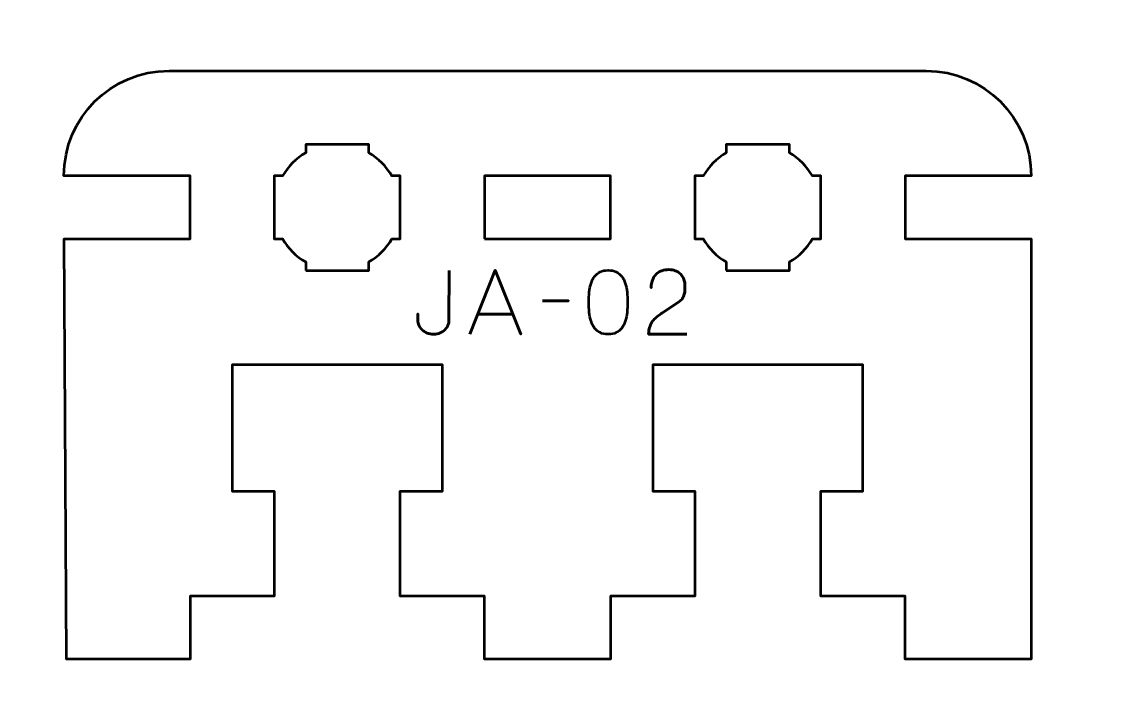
# Model space of a CAD drawing. Header units: centimetres. Extents: x -21 to 0, y -29.7 to 0.
# Drawn here: x -10.5 to -5.31, y -12.95 to -9.82 of the extents above; entities that cross this region are included whole.
import ezdxf

# ---------------------------------------------------------------- set-up
doc = ezdxf.new("R2010")
doc.units = ezdxf.units.CM
doc.header["$MEASUREMENT"] = 0
doc.layers.add('Layer 1', color=7, linetype='Continuous')

msp = doc.modelspace()

# ---------------------------------------------------------------- linework, layer by layer
at = {"layer": 'Layer 1', "lineweight": 53}
msp.add_lwpolyline([(-8.3, -10.85), (-7.7, -10.85), (-7.7, -10.55), (-8.3, -10.55), (-8.3, -10.85)], close=True, dxfattribs=at)
at = {"layer": 'Layer 1', "color": 1, "lineweight": 53}
msp.add_open_spline([(-21.00003, -29.19995), (-21.00003, -29.19995), (-21.00003, -3.49992), (-21.00003, -3.49992), (-21.00003, -3.49992), (-21.00003, -3.41709), (-20.93286, -3.34992), (-20.85003, -3.34992), (-20.85003, -3.34992), (-20.7672, -3.34992), (-20.70003, -3.28275), (-20.70003, -3.19992), (-20.70003, -3.19992), (-20.70003, -3.11709), (-20.7672, -3.04992), (-20.85003, -3.04992), (-20.85003, -3.04992), (-20.93286, -3.04992), (-21.00003, -2.98275), (-21.00003, -2.89992), (-21.00003, -2.89992), (-21.00003, -2.81709), (-20.93286, -2.74992), (-20.85003, -2.74992), (-20.85003, -2.74992), (-20.7672, -2.74992), (-20.70003, -2.68275), (-20.70003, -2.59992), (-20.70003, -2.59992), (-20.70003, -2.51709), (-20.7672, -2.44992), (-20.85003, -2.44992), (-20.85003, -2.44992), (-20.93286, -2.44992), (-21.00003, -2.38275), (-21.00003, -2.29992), (-21.00003, -2.29992), (-21.00003, -2.21709), (-20.93286, -2.14992), (-20.85003, -2.14992), (-20.85003, -2.14992), (-20.7672, -2.14992), (-20.70003, -2.08275), (-20.70003, -1.99992), (-20.70003, -1.99992), (-20.70003, -1.91709), (-20.7672, -1.84992), (-20.85003, -1.84992), (-20.85003, -1.84992), (-20.93286, -1.84992), (-21.00003, -1.78275), (-21.00003, -1.69992), (-21.00003, -1.69992), (-21.00003, -1.61709), (-20.93286, -1.54992), (-20.85003, -1.54992), (-20.85003, -1.54992), (-20.7672, -1.54992), (-20.70003, -1.48275), (-20.70003, -1.39992), (-20.70003, -1.39992), (-20.70003, -1.31709), (-20.7672, -1.24992), (-20.85003, -1.24992), (-20.85003, -1.24992), (-20.93286, -1.24992), (-21.00003, -1.18275), (-21.00003, -1.09992), (-21.00003, -1.09992), (-21.00003, -1.09992), (-21.00003, -0.49992), (-21.00003, -0.49992), (-21.00003, -0.49992), (-21.00003, -0.22295), (-20.77694, 0.00004), (-20.49994, 0.00004), (-20.49994, 0.00004), (-20.49994, 0.00004), (-0.50008, 0.00004), (-0.50008, 0.00004), (-0.50008, 0.00004), (-0.22294, 0.00004), (0.00002, -0.22295), (0.00002, -0.49992), (0.00002, -0.49992), (0.00002, -0.49992), (0.00002, -29.19995), (0.00002, -29.19995), (0.00002, -29.19995), (0.00002, -29.47695), (-0.22294, -29.70004), (-0.50008, -29.70004), (-0.50008, -29.70004), (-0.50008, -29.70004), (-20.49994, -29.70004), (-20.49994, -29.70004), (-20.49994, -29.70004), (-20.77694, -29.70004), (-21.00003, -29.47695), (-21.00003, -29.19995)], degree=3, knots=[0, 0, 0, 0, 0.04, 0.04, 0.04, 0.04, 0.08, 0.08, 0.08, 0.08, 0.12, 0.12, 0.12, 0.12, 0.16, 0.16, 0.16, 0.16, 0.2, 0.2, 0.2, 0.2, 0.24, 0.24, 0.24, 0.24, 0.28, 0.28, 0.28, 0.28, 0.32, 0.32, 0.32, 0.32, 0.36, 0.36, 0.36, 0.36, 0.4, 0.4, 0.4, 0.4, 0.44, 0.44, 0.44, 0.44, 0.48, 0.48, 0.48, 0.48, 0.52, 0.52, 0.52, 0.52, 0.56, 0.56, 0.56, 0.56, 0.6, 0.6, 0.6, 0.6, 0.64, 0.64, 0.64, 0.64, 0.68, 0.68, 0.68, 0.68, 0.72, 0.72, 0.72, 0.72, 0.76, 0.76, 0.76, 0.76, 0.8, 0.8, 0.8, 0.8, 0.84, 0.84, 0.84, 0.84, 0.88, 0.88, 0.88, 0.88, 0.92, 0.92, 0.92, 0.92, 0.96, 0.96, 0.96, 0.96, 1, 1, 1, 1], dxfattribs=at)
at = {"layer": 'Layer 1', "lineweight": 53}
for points, knots in [([(-6.2, -10.05), (-5.92391, -10.05), (-5.7, -10.27391), (-5.7, -10.55), (-5.7, -10.55), (-5.7, -10.55), (-6.3, -10.55), (-6.3, -10.55), (-6.3, -10.55), (-6.3, -10.55), (-6.3, -10.85), (-6.3, -10.85), (-6.3, -10.85), (-6.3, -10.85), (-5.7, -10.85), (-5.7, -10.85), (-5.7, -10.85), (-5.7, -10.85), (-5.7, -12.55001), (-5.7, -12.55001), (-5.7, -12.55001), (-5.7, -12.55001), (-5.7, -12.55), (-5.7, -12.55), (-5.7, -12.55), (-5.7, -12.55), (-5.7, -12.85), (-5.7, -12.85), (-5.7, -12.85), (-5.7, -12.85), (-6.3, -12.85), (-6.3, -12.85), (-6.3, -12.85), (-6.3, -12.85), (-6.3, -12.55), (-6.3, -12.55), (-6.3, -12.55), (-6.3, -12.55), (-6.7, -12.55001), (-6.7, -12.55001), (-6.7, -12.55001), (-6.7, -12.55001), (-6.7, -12.05), (-6.7, -12.05), (-6.7, -12.05), (-6.7, -12.05), (-6.5, -12.04999), (-6.5, -12.04999), (-6.5, -12.04999), (-6.5, -12.04999), (-6.5, -11.45), (-6.5, -11.45), (-6.5, -11.45), (-6.88333, -11.45), (-7.11667, -11.45), (-7.5, -11.45), (-7.5, -11.45), (-7.5, -11.45), (-7.5, -12.04999), (-7.5, -12.04999), (-7.5, -12.04999), (-7.5, -12.04999), (-7.3, -12.05), (-7.3, -12.05), (-7.3, -12.05), (-7.3, -12.05), (-7.3, -12.55), (-7.3, -12.55), (-7.3, -12.55), (-7.3, -12.55), (-7.7, -12.55), (-7.7, -12.55), (-7.7, -12.55), (-7.7, -12.55), (-7.7, -12.85), (-7.7, -12.85), (-7.7, -12.85), (-7.7, -12.85), (-8.3, -12.85), (-8.3, -12.85), (-8.3, -12.85), (-8.3, -12.85), (-8.3, -12.55), (-8.3, -12.55), (-8.3, -12.55), (-8.3, -12.55), (-8.7, -12.55001), (-8.7, -12.55001), (-8.7, -12.55001), (-8.7, -12.55001), (-8.7, -12.05), (-8.7, -12.05), (-8.7, -12.05), (-8.7, -12.05), (-8.5, -12.04999), (-8.5, -12.04999), (-8.5, -12.04999), (-8.5, -12.04999), (-8.5, -11.45), (-8.5, -11.45), (-8.5, -11.45), (-8.88333, -11.45), (-9.11667, -11.45), (-9.5, -11.45), (-9.5, -11.45), (-9.5, -11.45), (-9.5, -12.04999), (-9.5, -12.04999), (-9.5, -12.04999), (-9.5, -12.04999), (-9.3, -12.05), (-9.3, -12.05), (-9.3, -12.05), (-9.3, -12.05), (-9.3, -12.55), (-9.3, -12.55), (-9.3, -12.55), (-9.3, -12.55), (-9.7, -12.55), (-9.7, -12.55), (-9.7, -12.55), (-9.7, -12.55), (-9.7, -12.85), (-9.7, -12.85), (-9.7, -12.85), (-9.7, -12.85), (-10.2875, -12.85), (-10.2875, -12.85), (-10.2875, -12.85), (-10.2875, -12.85), (-10.29812, -10.85), (-10.29812, -10.85), (-10.29812, -10.85), (-10.29812, -10.85), (-9.7, -10.85), (-9.7, -10.85), (-9.7, -10.85), (-9.7, -10.85), (-9.7, -10.55), (-9.7, -10.55), (-9.7, -10.55), (-9.7, -10.55), (-10.3, -10.55), (-10.3, -10.55), (-10.3, -10.55), (-10.3, -10.27391), (-10.07609, -10.05), (-9.8, -10.05)], [0, 0, 0, 0, 0.027027, 0.027027, 0.027027, 0.027027, 0.0540541, 0.0540541, 0.0540541, 0.0540541, 0.0810811, 0.0810811, 0.0810811, 0.0810811, 0.1081081, 0.1081081, 0.1081081, 0.1081081, 0.1351351, 0.1351351, 0.1351351, 0.1351351, 0.1621622, 0.1621622, 0.1621622, 0.1621622, 0.1891892, 0.1891892, 0.1891892, 0.1891892, 0.2162162, 0.2162162, 0.2162162, 0.2162162, 0.2432432, 0.2432432, 0.2432432, 0.2432432, 0.2702703, 0.2702703, 0.2702703, 0.2702703, 0.2972973, 0.2972973, 0.2972973, 0.2972973, 0.3243243, 0.3243243, 0.3243243, 0.3243243, 0.3513514, 0.3513514, 0.3513514, 0.3513514, 0.3783784, 0.3783784, 0.3783784, 0.3783784, 0.4054054, 0.4054054, 0.4054054, 0.4054054, 0.4324324, 0.4324324, 0.4324324, 0.4324324, 0.4594595, 0.4594595, 0.4594595, 0.4594595, 0.4864865, 0.4864865, 0.4864865, 0.4864865, 0.5135135, 0.5135135, 0.5135135, 0.5135135, 0.5405405, 0.5405405, 0.5405405, 0.5405405, 0.5675676, 0.5675676, 0.5675676, 0.5675676, 0.5945946, 0.5945946, 0.5945946, 0.5945946, 0.6216216, 0.6216216, 0.6216216, 0.6216216, 0.6486486, 0.6486486, 0.6486486, 0.6486486, 0.6756757, 0.6756757, 0.6756757, 0.6756757, 0.7027027, 0.7027027, 0.7027027, 0.7027027, 0.7297297, 0.7297297, 0.7297297, 0.7297297, 0.7567568, 0.7567568, 0.7567568, 0.7567568, 0.7837838, 0.7837838, 0.7837838, 0.7837838, 0.8108108, 0.8108108, 0.8108108, 0.8108108, 0.8378378, 0.8378378, 0.8378378, 0.8378378, 0.8648649, 0.8648649, 0.8648649, 0.8648649, 0.8918919, 0.8918919, 0.8918919, 0.8918919, 0.9189189, 0.9189189, 0.9189189, 0.9189189, 0.9459459, 0.9459459, 0.9459459, 0.9459459, 0.972973, 0.972973, 0.972973, 0.972973, 1, 1, 1, 1]), ([(-9.15, -11), (-9.15, -11), (-9.15, -10.95985), (-9.15, -10.95985), (-9.15, -10.95985), (-9.19553, -10.9335), (-9.23349, -10.89553), (-9.25984, -10.85), (-9.25984, -10.85), (-9.25984, -10.85), (-9.3, -10.85), (-9.3, -10.85), (-9.3, -10.85), (-9.3, -10.85), (-9.3, -10.7), (-9.3, -10.7), (-9.3, -10.7), (-9.3, -10.7), (-9.3, -10.55), (-9.3, -10.55), (-9.3, -10.55), (-9.3, -10.55), (-9.25984, -10.55), (-9.25984, -10.55), (-9.25984, -10.55), (-9.23349, -10.50447), (-9.19553, -10.4665), (-9.15, -10.44015), (-9.15, -10.44015), (-9.15, -10.44015), (-9.15, -10.4), (-9.15, -10.4), (-9.15, -10.4), (-9.15, -10.4), (-9, -10.4), (-9, -10.4), (-9, -10.4), (-9, -10.4), (-8.85, -10.4), (-8.85, -10.4), (-8.85, -10.4), (-8.85, -10.4), (-8.85, -10.44015), (-8.85, -10.44015), (-8.85, -10.44015), (-8.80447, -10.4665), (-8.76651, -10.50447), (-8.74016, -10.55), (-8.74016, -10.55), (-8.74016, -10.55), (-8.7, -10.55), (-8.7, -10.55), (-8.7, -10.55), (-8.7, -10.55), (-8.7, -10.7), (-8.7, -10.7), (-8.7, -10.7), (-8.7, -10.7), (-8.7, -10.85), (-8.7, -10.85), (-8.7, -10.85), (-8.7, -10.85), (-8.74016, -10.85), (-8.74016, -10.85), (-8.74016, -10.85), (-8.76651, -10.89553), (-8.80447, -10.9335), (-8.85, -10.95985), (-8.85, -10.95985), (-8.85, -10.95985), (-8.85, -11), (-8.85, -11), (-8.85, -11), (-8.85, -11), (-9, -11), (-9, -11), (-9, -11), (-9, -11), (-9.15, -11), (-9.15, -11)], [0, 0, 0, 0, 0.05, 0.05, 0.05, 0.05, 0.1, 0.1, 0.1, 0.1, 0.15, 0.15, 0.15, 0.15, 0.2, 0.2, 0.2, 0.2, 0.25, 0.25, 0.25, 0.25, 0.3, 0.3, 0.3, 0.3, 0.35, 0.35, 0.35, 0.35, 0.4, 0.4, 0.4, 0.4, 0.45, 0.45, 0.45, 0.45, 0.5, 0.5, 0.5, 0.5, 0.55, 0.55, 0.55, 0.55, 0.6, 0.6, 0.6, 0.6, 0.65, 0.65, 0.65, 0.65, 0.7, 0.7, 0.7, 0.7, 0.75, 0.75, 0.75, 0.75, 0.8, 0.8, 0.8, 0.8, 0.85, 0.85, 0.85, 0.85, 0.9, 0.9, 0.9, 0.9, 0.95, 0.95, 0.95, 0.95, 1, 1, 1, 1]), ([(-7.15, -11), (-7.15, -11), (-7.15, -10.95985), (-7.15, -10.95985), (-7.15, -10.95985), (-7.19553, -10.9335), (-7.23349, -10.89553), (-7.25984, -10.85), (-7.25984, -10.85), (-7.25984, -10.85), (-7.3, -10.85), (-7.3, -10.85), (-7.3, -10.85), (-7.3, -10.85), (-7.3, -10.7), (-7.3, -10.7), (-7.3, -10.7), (-7.3, -10.7), (-7.3, -10.55), (-7.3, -10.55), (-7.3, -10.55), (-7.3, -10.55), (-7.25984, -10.55), (-7.25984, -10.55), (-7.25984, -10.55), (-7.23349, -10.50447), (-7.19553, -10.4665), (-7.15, -10.44015), (-7.15, -10.44015), (-7.15, -10.44015), (-7.15, -10.4), (-7.15, -10.4), (-7.15, -10.4), (-7.15, -10.4), (-7, -10.4), (-7, -10.4), (-7, -10.4), (-7, -10.4), (-6.85, -10.4), (-6.85, -10.4), (-6.85, -10.4), (-6.85, -10.4), (-6.85, -10.44015), (-6.85, -10.44015), (-6.85, -10.44015), (-6.80447, -10.4665), (-6.76651, -10.50447), (-6.74016, -10.55), (-6.74016, -10.55), (-6.74016, -10.55), (-6.7, -10.55), (-6.7, -10.55), (-6.7, -10.55), (-6.7, -10.55), (-6.7, -10.7), (-6.7, -10.7), (-6.7, -10.7), (-6.7, -10.7), (-6.7, -10.85), (-6.7, -10.85), (-6.7, -10.85), (-6.7, -10.85), (-6.74016, -10.85), (-6.74016, -10.85), (-6.74016, -10.85), (-6.76651, -10.89553), (-6.80447, -10.9335), (-6.85, -10.95985), (-6.85, -10.95985), (-6.85, -10.95985), (-6.85, -11), (-6.85, -11), (-6.85, -11), (-6.85, -11), (-7, -11), (-7, -11), (-7, -11), (-7, -11), (-7.15, -11), (-7.15, -11)], [0, 0, 0, 0, 0.05, 0.05, 0.05, 0.05, 0.1, 0.1, 0.1, 0.1, 0.15, 0.15, 0.15, 0.15, 0.2, 0.2, 0.2, 0.2, 0.25, 0.25, 0.25, 0.25, 0.3, 0.3, 0.3, 0.3, 0.35, 0.35, 0.35, 0.35, 0.4, 0.4, 0.4, 0.4, 0.45, 0.45, 0.45, 0.45, 0.5, 0.5, 0.5, 0.5, 0.55, 0.55, 0.55, 0.55, 0.6, 0.6, 0.6, 0.6, 0.65, 0.65, 0.65, 0.65, 0.7, 0.7, 0.7, 0.7, 0.75, 0.75, 0.75, 0.75, 0.8, 0.8, 0.8, 0.8, 0.85, 0.85, 0.85, 0.85, 0.9, 0.9, 0.9, 0.9, 0.95, 0.95, 0.95, 0.95, 1, 1, 1, 1])]:
    msp.add_open_spline(points, degree=3, knots=knots, dxfattribs=at)
at = {"layer": 'Layer 1', "color": 3, "lineweight": 53}
msp.add_open_spline([(-9.8, -10.05), (-9.8, -10.05), (-6.2, -10.05), (-6.2, -10.05)], degree=3, dxfattribs=at)
at = {"layer": 'Layer 1', "color": 5, "lineweight": 53}
for points, knots in [([(-8.4682, -11.00035), (-8.4682, -11.00035), (-8.46862, -11.23742), (-8.46862, -11.23742), (-8.46862, -11.23742), (-8.46862, -11.24511), (-8.47025, -11.25287), (-8.47335, -11.26056), (-8.47335, -11.26056), (-8.47653, -11.26832), (-8.48118, -11.27538), (-8.48732, -11.28187), (-8.48732, -11.28187), (-8.49353, -11.28829), (-8.50108, -11.29351), (-8.51004, -11.29739), (-8.51004, -11.29739), (-8.51907, -11.30134), (-8.52937, -11.30332), (-8.54101, -11.30346), (-8.54101, -11.30346), (-8.55266, -11.30346), (-8.56317, -11.30155), (-8.57248, -11.29781), (-8.57248, -11.29781), (-8.5818, -11.294), (-8.58977, -11.28892), (-8.59633, -11.2825), (-8.59633, -11.2825), (-8.60296, -11.27608), (-8.60797, -11.26903), (-8.6115, -11.26119), (-8.6115, -11.26119), (-8.61503, -11.25336), (-8.61679, -11.24546), (-8.61679, -11.23742), (-8.61679, -11.23742), (-8.61679, -11.23742), (-8.61679, -11.20609), (-8.61679, -11.20609), (-8.61679, -11.20609), (-8.61679, -11.20609), (-8.61679, -11.23742), (-8.61679, -11.23742), (-8.61679, -11.23742), (-8.61679, -11.24546), (-8.61503, -11.25336), (-8.6115, -11.26119), (-8.6115, -11.26119), (-8.60797, -11.26903), (-8.60296, -11.27608), (-8.59633, -11.2825), (-8.59633, -11.2825), (-8.58977, -11.28892), (-8.5818, -11.294), (-8.57248, -11.29781), (-8.57248, -11.29781), (-8.56317, -11.30155), (-8.55266, -11.30346), (-8.54101, -11.30346), (-8.54101, -11.30346), (-8.52937, -11.30332), (-8.51907, -11.30134), (-8.51004, -11.29739), (-8.51004, -11.29739), (-8.50108, -11.29351), (-8.49353, -11.28829), (-8.48732, -11.28187), (-8.48732, -11.28187), (-8.48118, -11.27538), (-8.47653, -11.26832), (-8.47335, -11.26056), (-8.47335, -11.26056), (-8.47025, -11.25287), (-8.46862, -11.24511), (-8.46862, -11.23742), (-8.46862, -11.23742), (-8.46862, -11.23742), (-8.4682, -11.00035), (-8.4682, -11.00035)], [0, 0, 0, 0, 0.05, 0.05, 0.05, 0.05, 0.1, 0.1, 0.1, 0.1, 0.15, 0.15, 0.15, 0.15, 0.2, 0.2, 0.2, 0.2, 0.25, 0.25, 0.25, 0.25, 0.3, 0.3, 0.3, 0.3, 0.35, 0.35, 0.35, 0.35, 0.4, 0.4, 0.4, 0.4, 0.45, 0.45, 0.45, 0.45, 0.5, 0.5, 0.5, 0.5, 0.55, 0.55, 0.55, 0.55, 0.6, 0.6, 0.6, 0.6, 0.65, 0.65, 0.65, 0.65, 0.7, 0.7, 0.7, 0.7, 0.75, 0.75, 0.75, 0.75, 0.8, 0.8, 0.8, 0.8, 0.85, 0.85, 0.85, 0.85, 0.9, 0.9, 0.9, 0.9, 0.95, 0.95, 0.95, 0.95, 1, 1, 1, 1]), ([(-8.36999, -11.30388), (-8.36999, -11.30388), (-8.24892, -10.99866), (-8.24892, -10.99866), (-8.24892, -10.99866), (-8.24892, -10.99866), (-8.12742, -11.30388), (-8.12742, -11.30388), (-8.12742, -11.30388), (-8.12742, -11.30388), (-8.24892, -10.99866), (-8.24892, -10.99866), (-8.24892, -10.99866), (-8.24892, -10.99866), (-8.36999, -11.30388), (-8.36999, -11.30388)], [0, 0, 0, 0, 0.25, 0.25, 0.25, 0.25, 0.5, 0.5, 0.5, 0.5, 0.75, 0.75, 0.75, 0.75, 1, 1, 1, 1]), ([(-7.71171, -11.30388), (-7.6969, -11.30381), (-7.68413, -11.3012), (-7.67347, -11.29612), (-7.67347, -11.29612), (-7.66289, -11.29104), (-7.65407, -11.28377), (-7.64702, -11.27453), (-7.64702, -11.27453), (-7.64003, -11.26522), (-7.63453, -11.25421), (-7.63044, -11.24151), (-7.63044, -11.24151), (-7.62641, -11.22881), (-7.62352, -11.21491), (-7.6219, -11.19967), (-7.6219, -11.19967), (-7.6202, -11.18443), (-7.61936, -11.16841), (-7.61943, -11.15148), (-7.61943, -11.15148), (-7.61936, -11.13462), (-7.6202, -11.1186), (-7.6219, -11.10343), (-7.6219, -11.10343), (-7.62352, -11.08826), (-7.62641, -11.07429), (-7.63044, -11.06159), (-7.63044, -11.06159), (-7.63453, -11.04896), (-7.64003, -11.03796), (-7.64702, -11.02857), (-7.64702, -11.02857), (-7.65407, -11.01926), (-7.66289, -11.01199), (-7.67347, -11.00691), (-7.67347, -11.00691), (-7.68413, -11.00176), (-7.6969, -10.99915), (-7.71171, -10.99908), (-7.71171, -10.99908), (-7.72653, -10.99915), (-7.7393, -11.00176), (-7.74996, -11.00691), (-7.74996, -11.00691), (-7.76054, -11.01199), (-7.76936, -11.01926), (-7.77641, -11.02857), (-7.77641, -11.02857), (-7.7834, -11.03796), (-7.7889, -11.04896), (-7.79299, -11.06159), (-7.79299, -11.06159), (-7.79702, -11.07429), (-7.79991, -11.08826), (-7.80153, -11.10343), (-7.80153, -11.10343), (-7.80322, -11.1186), (-7.80407, -11.13462), (-7.804, -11.15148), (-7.804, -11.15148), (-7.80407, -11.16841), (-7.80322, -11.18443), (-7.80153, -11.19967), (-7.80153, -11.19967), (-7.79991, -11.21491), (-7.79702, -11.22881), (-7.79299, -11.24151), (-7.79299, -11.24151), (-7.7889, -11.25421), (-7.7834, -11.26522), (-7.77641, -11.27453), (-7.77641, -11.27453), (-7.76936, -11.28377), (-7.76054, -11.29104), (-7.74996, -11.29612), (-7.74996, -11.29612), (-7.7393, -11.3012), (-7.72653, -11.30381), (-7.71171, -11.30388)], [0, 0, 0, 0, 0.05, 0.05, 0.05, 0.05, 0.1, 0.1, 0.1, 0.1, 0.15, 0.15, 0.15, 0.15, 0.2, 0.2, 0.2, 0.2, 0.25, 0.25, 0.25, 0.25, 0.3, 0.3, 0.3, 0.3, 0.35, 0.35, 0.35, 0.35, 0.4, 0.4, 0.4, 0.4, 0.45, 0.45, 0.45, 0.45, 0.5, 0.5, 0.5, 0.5, 0.55, 0.55, 0.55, 0.55, 0.6, 0.6, 0.6, 0.6, 0.65, 0.65, 0.65, 0.65, 0.7, 0.7, 0.7, 0.7, 0.75, 0.75, 0.75, 0.75, 0.8, 0.8, 0.8, 0.8, 0.85, 0.85, 0.85, 0.85, 0.9, 0.9, 0.9, 0.9, 0.95, 0.95, 0.95, 0.95, 1, 1, 1, 1]), ([(-7.71171, -11.30388), (-7.6969, -11.30381), (-7.68413, -11.3012), (-7.67347, -11.29612), (-7.67347, -11.29612), (-7.66289, -11.29104), (-7.65407, -11.28377), (-7.64702, -11.27453), (-7.64702, -11.27453), (-7.64003, -11.26522), (-7.63453, -11.25421), (-7.63044, -11.24151), (-7.63044, -11.24151), (-7.62641, -11.22881), (-7.62352, -11.21491), (-7.6219, -11.19967), (-7.6219, -11.19967), (-7.6202, -11.18443), (-7.61936, -11.16841), (-7.61943, -11.15148), (-7.61943, -11.15148), (-7.61936, -11.13462), (-7.6202, -11.1186), (-7.6219, -11.10343), (-7.6219, -11.10343), (-7.62352, -11.08826), (-7.62641, -11.07429), (-7.63044, -11.06159), (-7.63044, -11.06159), (-7.63453, -11.04896), (-7.64003, -11.03796), (-7.64702, -11.02857), (-7.64702, -11.02857), (-7.65407, -11.01926), (-7.66289, -11.01199), (-7.67347, -11.00691), (-7.67347, -11.00691), (-7.68413, -11.00176), (-7.6969, -10.99915), (-7.71171, -10.99908), (-7.71171, -10.99908), (-7.72653, -10.99915), (-7.7393, -11.00176), (-7.74996, -11.00691), (-7.74996, -11.00691), (-7.76054, -11.01199), (-7.76936, -11.01926), (-7.77641, -11.02857), (-7.77641, -11.02857), (-7.7834, -11.03796), (-7.7889, -11.04896), (-7.79299, -11.06159), (-7.79299, -11.06159), (-7.79702, -11.07429), (-7.79991, -11.08826), (-7.80153, -11.10343), (-7.80153, -11.10343), (-7.80322, -11.1186), (-7.80407, -11.13462), (-7.804, -11.15148), (-7.804, -11.15148), (-7.80407, -11.16841), (-7.80322, -11.18443), (-7.80153, -11.19967), (-7.80153, -11.19967), (-7.79991, -11.21491), (-7.79702, -11.22881), (-7.79299, -11.24151), (-7.79299, -11.24151), (-7.7889, -11.25421), (-7.7834, -11.26522), (-7.77641, -11.27453), (-7.77641, -11.27453), (-7.76936, -11.28377), (-7.76054, -11.29104), (-7.74996, -11.29612), (-7.74996, -11.29612), (-7.7393, -11.3012), (-7.72653, -11.30381), (-7.71171, -11.30388)], [0, 0, 0, 0, 0.05, 0.05, 0.05, 0.05, 0.1, 0.1, 0.1, 0.1, 0.15, 0.15, 0.15, 0.15, 0.2, 0.2, 0.2, 0.2, 0.25, 0.25, 0.25, 0.25, 0.3, 0.3, 0.3, 0.3, 0.35, 0.35, 0.35, 0.35, 0.4, 0.4, 0.4, 0.4, 0.45, 0.45, 0.45, 0.45, 0.5, 0.5, 0.5, 0.5, 0.55, 0.55, 0.55, 0.55, 0.6, 0.6, 0.6, 0.6, 0.65, 0.65, 0.65, 0.65, 0.7, 0.7, 0.7, 0.7, 0.75, 0.75, 0.75, 0.75, 0.8, 0.8, 0.8, 0.8, 0.85, 0.85, 0.85, 0.85, 0.9, 0.9, 0.9, 0.9, 0.95, 0.95, 0.95, 0.95, 1, 1, 1, 1]), ([(-7.33749, -11.30388), (-7.33749, -11.30388), (-7.5191, -11.30388), (-7.5191, -11.30388), (-7.5191, -11.30388), (-7.51875, -11.2916), (-7.5172, -11.28074), (-7.51458, -11.27142), (-7.51458, -11.27142), (-7.5119, -11.26211), (-7.50831, -11.25393), (-7.50386, -11.24687), (-7.50386, -11.24687), (-7.49934, -11.23982), (-7.49419, -11.23354), (-7.48834, -11.22803), (-7.48834, -11.22803), (-7.48248, -11.22246), (-7.4762, -11.21738), (-7.46943, -11.21258), (-7.46943, -11.21258), (-7.46266, -11.20785), (-7.45567, -11.20313), (-7.4484, -11.19847), (-7.4484, -11.19847), (-7.4484, -11.19847), (-7.37601, -11.15021), (-7.37601, -11.15021), (-7.37601, -11.15021), (-7.36861, -11.14499), (-7.36282, -11.13928), (-7.35873, -11.13314), (-7.35873, -11.13314), (-7.35457, -11.127), (-7.35167, -11.12051), (-7.34991, -11.11366), (-7.34991, -11.11366), (-7.34822, -11.10689), (-7.34716, -11.09991), (-7.34681, -11.09285), (-7.34681, -11.09285), (-7.34645, -11.08572), (-7.34631, -11.0786), (-7.34638, -11.07147), (-7.34638, -11.07147), (-7.34638, -11.06562), (-7.34716, -11.05934), (-7.34871, -11.05256), (-7.34871, -11.05256), (-7.35033, -11.04586), (-7.35287, -11.03916), (-7.35647, -11.03253), (-7.35647, -11.03253), (-7.36007, -11.02589), (-7.36487, -11.01983), (-7.37086, -11.01432), (-7.37086, -11.01432), (-7.37686, -11.00889), (-7.38427, -11.00452), (-7.39309, -11.0012), (-7.39309, -11.0012), (-7.40191, -10.99788), (-7.41228, -10.99619), (-7.42427, -10.99612), (-7.42427, -10.99612), (-7.43634, -10.99619), (-7.44699, -10.99788), (-7.45617, -11.00113), (-7.45617, -11.00113), (-7.46534, -11.00437), (-7.47317, -11.00889), (-7.47966, -11.0146), (-7.47966, -11.0146), (-7.48615, -11.02032), (-7.49137, -11.02695), (-7.49546, -11.03436), (-7.49546, -11.03436), (-7.49956, -11.04177), (-7.50252, -11.04967), (-7.50442, -11.058), (-7.50442, -11.058), (-7.50633, -11.06632), (-7.50725, -11.07479), (-7.50725, -11.08333), (-7.50725, -11.08333), (-7.50725, -11.07479), (-7.50633, -11.06632), (-7.50442, -11.058), (-7.50442, -11.058), (-7.50252, -11.04967), (-7.49956, -11.04177), (-7.49546, -11.03436), (-7.49546, -11.03436), (-7.49137, -11.02695), (-7.48615, -11.02032), (-7.47966, -11.0146), (-7.47966, -11.0146), (-7.47317, -11.00889), (-7.46534, -11.00437), (-7.45617, -11.00113), (-7.45617, -11.00113), (-7.44699, -10.99788), (-7.43634, -10.99619), (-7.42427, -10.99612), (-7.42427, -10.99612), (-7.41228, -10.99619), (-7.40191, -10.99788), (-7.39309, -11.0012), (-7.39309, -11.0012), (-7.38427, -11.00452), (-7.37686, -11.00889), (-7.37086, -11.01432), (-7.37086, -11.01432), (-7.36487, -11.01983), (-7.36007, -11.02589), (-7.35647, -11.03253), (-7.35647, -11.03253), (-7.35287, -11.03916), (-7.35033, -11.04586), (-7.34871, -11.05256), (-7.34871, -11.05256), (-7.34716, -11.05934), (-7.34638, -11.06562), (-7.34638, -11.07147), (-7.34638, -11.07147), (-7.34631, -11.0786), (-7.34645, -11.08572), (-7.34681, -11.09285), (-7.34681, -11.09285), (-7.34716, -11.09991), (-7.34822, -11.10689), (-7.34991, -11.11366), (-7.34991, -11.11366), (-7.35167, -11.12051), (-7.35457, -11.127), (-7.35873, -11.13314), (-7.35873, -11.13314), (-7.36282, -11.13928), (-7.36861, -11.14499), (-7.37601, -11.15021), (-7.37601, -11.15021), (-7.37601, -11.15021), (-7.4484, -11.19847), (-7.4484, -11.19847), (-7.4484, -11.19847), (-7.45567, -11.20313), (-7.46266, -11.20785), (-7.46943, -11.21258), (-7.46943, -11.21258), (-7.4762, -11.21738), (-7.48248, -11.22246), (-7.48834, -11.22803), (-7.48834, -11.22803), (-7.49419, -11.23354), (-7.49934, -11.23982), (-7.50386, -11.24687), (-7.50386, -11.24687), (-7.50831, -11.25393), (-7.5119, -11.26211), (-7.51458, -11.27142), (-7.51458, -11.27142), (-7.5172, -11.28074), (-7.51875, -11.2916), (-7.5191, -11.30388), (-7.5191, -11.30388), (-7.5191, -11.30388), (-7.33749, -11.30388), (-7.33749, -11.30388)], [0, 0, 0, 0, 0.0238095, 0.0238095, 0.0238095, 0.0238095, 0.047619, 0.047619, 0.047619, 0.047619, 0.0714286, 0.0714286, 0.0714286, 0.0714286, 0.0952381, 0.0952381, 0.0952381, 0.0952381, 0.1190476, 0.1190476, 0.1190476, 0.1190476, 0.1428571, 0.1428571, 0.1428571, 0.1428571, 0.1666667, 0.1666667, 0.1666667, 0.1666667, 0.1904762, 0.1904762, 0.1904762, 0.1904762, 0.2142857, 0.2142857, 0.2142857, 0.2142857, 0.2380952, 0.2380952, 0.2380952, 0.2380952, 0.2619048, 0.2619048, 0.2619048, 0.2619048, 0.2857143, 0.2857143, 0.2857143, 0.2857143, 0.3095238, 0.3095238, 0.3095238, 0.3095238, 0.3333333, 0.3333333, 0.3333333, 0.3333333, 0.3571429, 0.3571429, 0.3571429, 0.3571429, 0.3809524, 0.3809524, 0.3809524, 0.3809524, 0.4047619, 0.4047619, 0.4047619, 0.4047619, 0.4285714, 0.4285714, 0.4285714, 0.4285714, 0.452381, 0.452381, 0.452381, 0.452381, 0.4761905, 0.4761905, 0.4761905, 0.4761905, 0.5, 0.5, 0.5, 0.5, 0.5238095, 0.5238095, 0.5238095, 0.5238095, 0.547619, 0.547619, 0.547619, 0.547619, 0.5714286, 0.5714286, 0.5714286, 0.5714286, 0.5952381, 0.5952381, 0.5952381, 0.5952381, 0.6190476, 0.6190476, 0.6190476, 0.6190476, 0.6428571, 0.6428571, 0.6428571, 0.6428571, 0.6666667, 0.6666667, 0.6666667, 0.6666667, 0.6904762, 0.6904762, 0.6904762, 0.6904762, 0.7142857, 0.7142857, 0.7142857, 0.7142857, 0.7380952, 0.7380952, 0.7380952, 0.7380952, 0.7619048, 0.7619048, 0.7619048, 0.7619048, 0.7857143, 0.7857143, 0.7857143, 0.7857143, 0.8095238, 0.8095238, 0.8095238, 0.8095238, 0.8333333, 0.8333333, 0.8333333, 0.8333333, 0.8571429, 0.8571429, 0.8571429, 0.8571429, 0.8809524, 0.8809524, 0.8809524, 0.8809524, 0.9047619, 0.9047619, 0.9047619, 0.9047619, 0.9285714, 0.9285714, 0.9285714, 0.9285714, 0.952381, 0.952381, 0.952381, 0.952381, 0.9761905, 0.9761905, 0.9761905, 0.9761905, 1, 1, 1, 1]), ([(-8.02413, -11.14428), (-8.02413, -11.14428), (-7.90094, -11.14428), (-7.90094, -11.14428), (-7.90094, -11.14428), (-7.90094, -11.14428), (-8.02413, -11.14428), (-8.02413, -11.14428)], [0, 0, 0, 0, 0.5, 0.5, 0.5, 0.5, 1, 1, 1, 1]), ([(-8.33189, -11.20778), (-8.33189, -11.20778), (-8.16595, -11.20778), (-8.16595, -11.20778), (-8.16595, -11.20778), (-8.16595, -11.20778), (-8.33189, -11.20778), (-8.33189, -11.20778)], [0, 0, 0, 0, 0.5, 0.5, 0.5, 0.5, 1, 1, 1, 1])]:
    msp.add_open_spline(points, degree=3, knots=knots, dxfattribs=at)

doc.saveas('drawing.dxf')
